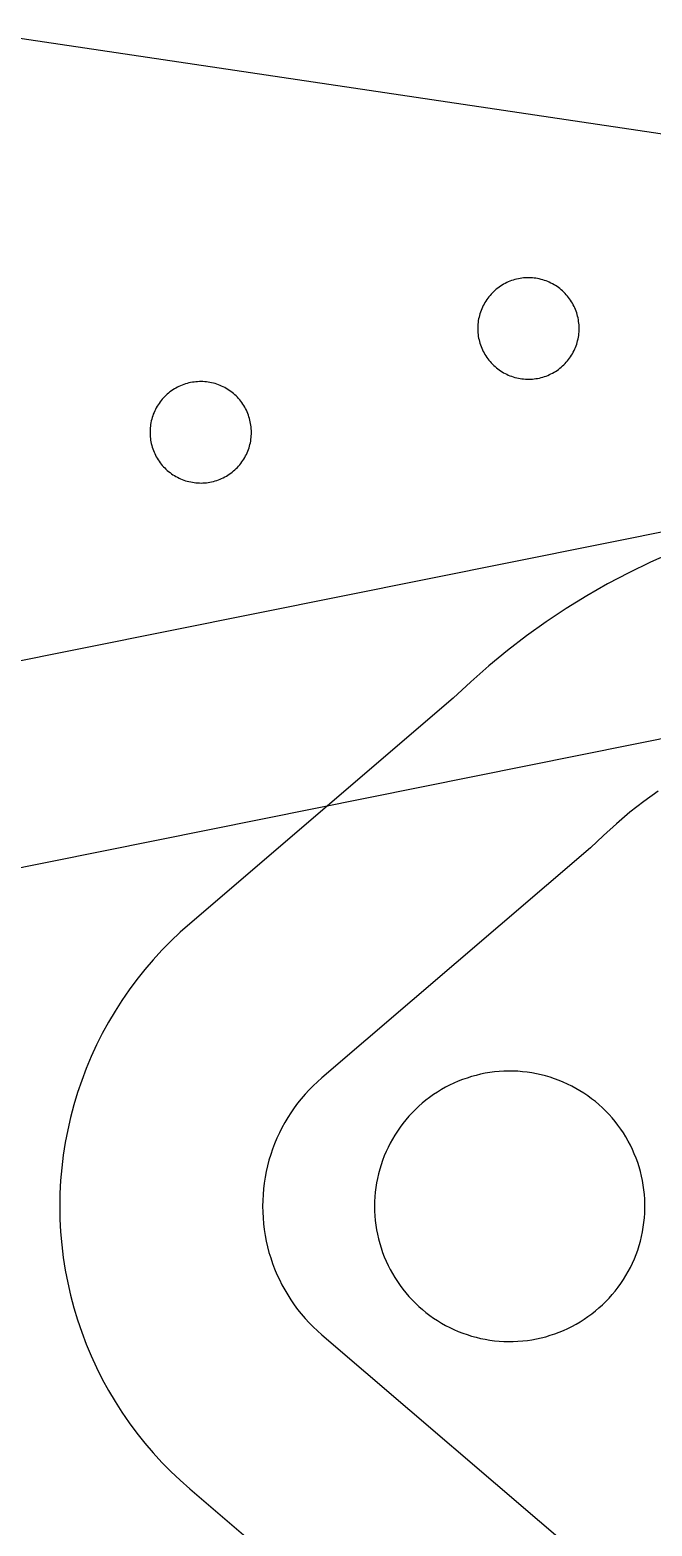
# Model space of a CAD drawing. Header units: millimetres. Extents: x 586 to 986, y -25 to 475.
# Drawn here: x 622.72 to 641.12, y 1.6 to 45.85 of the extents above; entities that cross this region are included whole.
import ezdxf

# ---------------------------------------------------------------- set-up
doc = ezdxf.new("R2010")
doc.units = ezdxf.units.MM
doc.header["$MEASUREMENT"] = 0
doc.layers.add('auxiliares', color=4, linetype='Continuous', true_color=0x00ffff)
doc.layers.add('corte', color=1, linetype='Continuous', true_color=0xff0000)

msp = doc.modelspace()

# ---------------------------------------------------------------- linework, layer by layer
at = {"layer": 'auxiliares'}
for p, q in [((641.08, 30.106), (640.438, 29.796)), ((641.731, 30.395), (641.08, 30.106)), ((640.438, 29.796), (639.808, 29.464)), ((639.808, 29.464), (639.189, 29.11)), ((639.189, 29.11), (638.583, 28.736)), ((637.99, 28.342), (637.41, 27.927)), ((638.583, 28.736), (637.99, 28.342)), ((637.41, 27.927), (636.845, 27.493)), ((636.845, 27.493), (636.295, 27.041)), ((636.295, 27.041), (635.76, 26.57)), ((635.76, 26.57), (635.242, 26.081)), ((619.192, 20.421), (646.632, 25.941)), ((635.242, 26.081), (627.449, 19.411)), ((627.165, 19.159), (626.89, 18.898)), ((627.449, 19.411), (627.165, 19.159)), ((626.624, 18.627), (626.367, 18.347)), ((626.89, 18.898), (626.624, 18.627)), ((626.367, 18.347), (626.12, 18.059)), ((625.884, 17.762), (625.657, 17.457)), ((626.12, 18.059), (625.884, 17.762)), ((625.657, 17.457), (625.442, 17.145)), ((625.237, 16.825), (625.044, 16.498)), ((625.442, 17.145), (625.237, 16.825)), ((625.044, 16.498), (624.861, 16.165)), ((624.861, 16.165), (624.691, 15.826)), ((624.691, 15.826), (624.532, 15.481)), ((624.385, 15.131), (624.251, 14.776)), ((624.532, 15.481), (624.385, 15.131)), ((624.251, 14.776), (624.128, 14.417)), ((624.128, 14.417), (624.018, 14.053)), ((624.018, 14.053), (623.921, 13.686)), ((623.837, 13.316), (623.765, 12.943)), ((623.921, 13.686), (623.837, 13.316)), ((623.765, 12.943), (623.706, 12.568)), ((623.706, 12.568), (623.661, 12.191)), ((623.661, 12.191), (623.628, 11.813)), ((623.628, 11.813), (623.608, 11.434)), ((623.608, 11.434), (623.602, 11.054)), ((623.602, 11.054), (623.608, 10.674)), ((623.608, 10.674), (623.628, 10.295)), ((623.628, 10.295), (623.661, 9.917)), ((623.661, 9.917), (623.706, 9.54)), ((623.706, 9.54), (623.765, 9.165)), ((623.765, 9.165), (623.837, 8.792)), ((623.837, 8.792), (623.921, 8.422)), ((623.921, 8.422), (624.018, 8.055)), ((624.018, 8.055), (624.128, 7.692)), ((624.128, 7.692), (624.251, 7.332)), ((624.251, 7.332), (624.385, 6.977)), ((624.385, 6.977), (624.532, 6.627)), ((624.532, 6.627), (624.691, 6.282)), ((624.691, 6.282), (624.861, 5.943)), ((624.861, 5.943), (625.044, 5.61)), ((625.044, 5.61), (625.237, 5.283)), ((625.237, 5.283), (625.442, 4.963)), ((625.442, 4.963), (625.657, 4.651)), ((625.657, 4.651), (625.884, 4.346)), ((625.884, 4.346), (626.12, 4.049)), ((626.12, 4.049), (626.367, 3.761)), ((626.367, 3.761), (626.624, 3.481)), ((626.624, 3.481), (626.89, 3.21)), ((626.89, 3.21), (627.165, 2.949)), ((627.165, 2.949), (627.449, 2.697)), ((627.449, 2.697), (635.242, -3.972))]:
    msp.add_line(p, q, dxfattribs=at)
at = {"layer": 'corte', "linetype": 'Continuous', "lineweight": 25}
for p, q in [((645.693, 42.129), (620.697, 45.851)), ((637.27, 38.507), (637.218, 38.499)), ((637.321, 38.513), (637.27, 38.507)), ((637.373, 38.517), (637.321, 38.513)), ((637.425, 38.519), (637.373, 38.517)), ((637.477, 38.52), (637.425, 38.519)), ((637.53, 38.518), (637.477, 38.52)), ((637.582, 38.515), (637.53, 38.518)), ((637.633, 38.51), (637.582, 38.515)), ((637.685, 38.504), (637.633, 38.51)), ((637.736, 38.495), (637.685, 38.504)), ((636.399, 38.076), (636.363, 38.038)), ((636.437, 38.112), (636.399, 38.076)), ((636.475, 38.147), (636.437, 38.112)), ((636.515, 38.181), (636.475, 38.147)), ((636.556, 38.213), (636.515, 38.181)), ((636.598, 38.244), (636.556, 38.213)), ((636.641, 38.273), (636.598, 38.244)), ((636.685, 38.301), (636.641, 38.273)), ((636.73, 38.327), (636.685, 38.301)), ((636.775, 38.352), (636.73, 38.327)), ((636.822, 38.375), (636.775, 38.352)), ((636.869, 38.397), (636.822, 38.375)), ((636.918, 38.416), (636.869, 38.397)), ((636.966, 38.435), (636.918, 38.416)), ((637.016, 38.451), (636.966, 38.435)), ((637.066, 38.466), (637.016, 38.451)), ((637.116, 38.479), (637.066, 38.466)), ((637.167, 38.49), (637.116, 38.479)), ((637.218, 38.499), (637.167, 38.49)), ((637.787, 38.485), (637.736, 38.495)), ((637.838, 38.473), (637.787, 38.485)), ((637.888, 38.459), (637.838, 38.473)), ((637.938, 38.443), (637.888, 38.459)), ((637.987, 38.426), (637.938, 38.443)), ((638.036, 38.407), (637.987, 38.426)), ((638.083, 38.386), (638.036, 38.407)), ((638.13, 38.364), (638.083, 38.386)), ((638.177, 38.34), (638.13, 38.364)), ((638.222, 38.315), (638.177, 38.34)), ((638.267, 38.288), (638.222, 38.315)), ((638.31, 38.259), (638.267, 38.288)), ((638.353, 38.229), (638.31, 38.259)), ((638.394, 38.198), (638.353, 38.229)), ((638.434, 38.165), (638.394, 38.198)), ((638.473, 38.13), (638.434, 38.165)), ((638.511, 38.095), (638.473, 38.13)), ((638.548, 38.058), (638.511, 38.095)), ((636.104, 37.65), (636.083, 37.602)), ((636.126, 37.697), (636.104, 37.65)), ((636.151, 37.743), (636.126, 37.697)), ((636.177, 37.788), (636.151, 37.743)), ((636.204, 37.832), (636.177, 37.788)), ((636.233, 37.876), (636.204, 37.832)), ((636.263, 37.918), (636.233, 37.876)), ((636.295, 37.959), (636.263, 37.918)), ((636.329, 37.999), (636.295, 37.959)), ((636.363, 38.038), (636.329, 37.999)), ((638.583, 38.019), (638.548, 38.058)), ((638.617, 37.98), (638.583, 38.019)), ((638.65, 37.939), (638.617, 37.98)), ((638.681, 37.898), (638.65, 37.939)), ((638.711, 37.855), (638.681, 37.898)), ((638.739, 37.811), (638.711, 37.855)), ((638.766, 37.766), (638.739, 37.811)), ((638.791, 37.721), (638.766, 37.766)), ((638.815, 37.674), (638.791, 37.721)), ((638.836, 37.627), (638.815, 37.674)), ((638.857, 37.579), (638.836, 37.627)), ((635.976, 37.201), (635.971, 37.149)), ((635.983, 37.253), (635.976, 37.201)), ((635.992, 37.304), (635.983, 37.253)), ((636.003, 37.355), (635.992, 37.304)), ((636.015, 37.405), (636.003, 37.355)), ((636.03, 37.456), (636.015, 37.405)), ((636.046, 37.505), (636.03, 37.456)), ((636.063, 37.554), (636.046, 37.505)), ((636.083, 37.602), (636.063, 37.554)), ((638.875, 37.531), (638.857, 37.579)), ((638.892, 37.481), (638.875, 37.531)), ((638.907, 37.432), (638.892, 37.481)), ((638.921, 37.381), (638.907, 37.432)), ((638.932, 37.33), (638.921, 37.381)), ((638.942, 37.279), (638.932, 37.33)), ((638.95, 37.228), (638.942, 37.279)), ((638.957, 37.176), (638.95, 37.228)), ((638.961, 37.124), (638.957, 37.176)), ((635.967, 37.097), (635.965, 37.045)), ((635.965, 37.045), (635.965, 36.993)), ((635.965, 36.993), (635.967, 36.941)), ((635.971, 37.149), (635.967, 37.097)), ((635.967, 36.941), (635.971, 36.889)), ((635.971, 36.889), (635.976, 36.838)), ((635.976, 36.838), (635.983, 36.786)), ((635.983, 36.786), (635.992, 36.735)), ((635.992, 36.735), (636.003, 36.684)), ((638.933, 36.71), (638.943, 36.761)), ((638.943, 36.761), (638.951, 36.813)), ((638.951, 36.813), (638.957, 36.864)), ((638.957, 36.864), (638.961, 36.916)), ((638.964, 37.072), (638.961, 37.124)), ((638.961, 36.916), (638.964, 36.968)), ((638.965, 37.02), (638.964, 37.072)), ((638.964, 36.968), (638.965, 37.02)), ((636.003, 36.684), (636.016, 36.633)), ((636.016, 36.633), (636.03, 36.583)), ((636.03, 36.583), (636.046, 36.534)), ((636.046, 36.534), (636.064, 36.485)), ((636.064, 36.485), (636.083, 36.436)), ((636.083, 36.436), (636.104, 36.389)), ((636.104, 36.389), (636.127, 36.342)), ((636.127, 36.342), (636.151, 36.296)), ((636.151, 36.296), (636.177, 36.251)), ((638.766, 36.274), (638.792, 36.32)), ((638.792, 36.32), (638.815, 36.366)), ((638.815, 36.366), (638.837, 36.413)), ((638.837, 36.413), (638.857, 36.461)), ((638.857, 36.461), (638.876, 36.51)), ((638.876, 36.51), (638.892, 36.559)), ((638.892, 36.559), (638.908, 36.609)), ((638.908, 36.609), (638.921, 36.659)), ((638.921, 36.659), (638.933, 36.71)), ((636.177, 36.251), (636.205, 36.206)), ((636.205, 36.206), (636.234, 36.163)), ((636.234, 36.163), (636.264, 36.121)), ((636.264, 36.121), (636.296, 36.08)), ((636.296, 36.08), (636.329, 36.04)), ((636.329, 36.04), (636.364, 36.001)), ((636.364, 36.001), (636.4, 35.963)), ((636.4, 35.963), (636.437, 35.927)), ((636.437, 35.927), (636.476, 35.892)), ((636.476, 35.892), (636.516, 35.858)), ((636.516, 35.858), (636.557, 35.826)), ((638.395, 35.843), (638.435, 35.876)), ((638.435, 35.876), (638.474, 35.91)), ((638.474, 35.91), (638.512, 35.946)), ((638.512, 35.946), (638.549, 35.983)), ((638.549, 35.983), (638.584, 36.021)), ((638.584, 36.021), (638.618, 36.06)), ((638.618, 36.06), (638.651, 36.101)), ((638.651, 36.101), (638.682, 36.143)), ((638.682, 36.143), (638.712, 36.186)), ((638.712, 36.186), (638.74, 36.229)), ((638.74, 36.229), (638.766, 36.274)), ((627.423, 35.408), (627.373, 35.395)), ((627.474, 35.419), (627.423, 35.408)), ((627.525, 35.429), (627.474, 35.419)), ((627.577, 35.436), (627.525, 35.429)), ((627.629, 35.442), (627.577, 35.436)), ((627.68, 35.446), (627.629, 35.442)), ((627.732, 35.449), (627.68, 35.446)), ((627.785, 35.449), (627.732, 35.449)), ((627.837, 35.448), (627.785, 35.449)), ((627.889, 35.445), (627.837, 35.448)), ((627.94, 35.44), (627.889, 35.445)), ((627.992, 35.433), (627.94, 35.44)), ((628.043, 35.424), (627.992, 35.433)), ((628.094, 35.414), (628.043, 35.424)), ((628.145, 35.402), (628.094, 35.414)), ((636.557, 35.826), (636.598, 35.795)), ((636.598, 35.795), (636.642, 35.766)), ((636.642, 35.766), (636.686, 35.738)), ((636.686, 35.738), (636.73, 35.712)), ((636.73, 35.712), (636.776, 35.687)), ((636.776, 35.687), (636.823, 35.664)), ((636.823, 35.664), (636.87, 35.643)), ((636.87, 35.643), (636.919, 35.623)), ((636.919, 35.623), (636.967, 35.605)), ((636.967, 35.605), (637.017, 35.588)), ((637.017, 35.588), (637.067, 35.574)), ((637.067, 35.574), (637.117, 35.561)), ((637.117, 35.561), (637.168, 35.55)), ((637.168, 35.55), (637.219, 35.54)), ((637.219, 35.54), (637.271, 35.532)), ((637.271, 35.532), (637.322, 35.527)), ((637.322, 35.527), (637.374, 35.523)), ((637.374, 35.523), (637.426, 35.52)), ((637.426, 35.52), (637.478, 35.52)), ((637.478, 35.52), (637.531, 35.521)), ((637.531, 35.521), (637.582, 35.524)), ((637.582, 35.524), (637.634, 35.529)), ((637.634, 35.529), (637.686, 35.536)), ((637.686, 35.536), (637.737, 35.545)), ((637.737, 35.545), (637.788, 35.555)), ((637.788, 35.555), (637.839, 35.567)), ((637.839, 35.567), (637.889, 35.581)), ((637.889, 35.581), (637.939, 35.597)), ((637.939, 35.597), (637.988, 35.614)), ((637.988, 35.614), (638.036, 35.633)), ((638.036, 35.633), (638.084, 35.654)), ((638.084, 35.654), (638.131, 35.676)), ((638.131, 35.676), (638.178, 35.7)), ((638.178, 35.7), (638.223, 35.725)), ((638.223, 35.725), (638.267, 35.752)), ((638.267, 35.752), (638.311, 35.781)), ((638.311, 35.781), (638.353, 35.811)), ((638.353, 35.811), (638.395, 35.843)), ((626.67, 34.967), (626.636, 34.928)), ((626.706, 35.005), (626.67, 34.967)), ((626.744, 35.041), (626.706, 35.005)), ((626.782, 35.076), (626.744, 35.041)), ((626.822, 35.11), (626.782, 35.076)), ((626.863, 35.142), (626.822, 35.11)), ((626.905, 35.173), (626.863, 35.142)), ((626.948, 35.202), (626.905, 35.173)), ((626.992, 35.23), (626.948, 35.202)), ((627.037, 35.257), (626.992, 35.23)), ((627.082, 35.281), (627.037, 35.257)), ((627.129, 35.304), (627.082, 35.281)), ((627.177, 35.326), (627.129, 35.304)), ((627.225, 35.346), (627.177, 35.326)), ((627.273, 35.364), (627.225, 35.346)), ((627.323, 35.38), (627.273, 35.364)), ((627.373, 35.395), (627.323, 35.38)), ((628.195, 35.388), (628.145, 35.402)), ((628.245, 35.373), (628.195, 35.388)), ((628.294, 35.355), (628.245, 35.373)), ((628.343, 35.336), (628.294, 35.355)), ((628.39, 35.316), (628.343, 35.336)), ((628.437, 35.294), (628.39, 35.316)), ((628.484, 35.27), (628.437, 35.294)), ((628.529, 35.244), (628.484, 35.27)), ((628.574, 35.217), (628.529, 35.244)), ((628.617, 35.188), (628.574, 35.217)), ((628.66, 35.158), (628.617, 35.188)), ((628.701, 35.127), (628.66, 35.158)), ((628.741, 35.094), (628.701, 35.127)), ((628.78, 35.06), (628.741, 35.094)), ((628.818, 35.024), (628.78, 35.06)), ((628.855, 34.987), (628.818, 35.024)), ((628.89, 34.949), (628.855, 34.987)), ((626.39, 34.532), (626.37, 34.483)), ((626.411, 34.579), (626.39, 34.532)), ((626.433, 34.626), (626.411, 34.579)), ((626.458, 34.672), (626.433, 34.626)), ((626.484, 34.717), (626.458, 34.672)), ((626.511, 34.762), (626.484, 34.717)), ((626.54, 34.805), (626.511, 34.762)), ((626.571, 34.847), (626.54, 34.805)), ((626.602, 34.888), (626.571, 34.847)), ((626.636, 34.928), (626.602, 34.888)), ((628.924, 34.909), (628.89, 34.949)), ((628.957, 34.869), (628.924, 34.909)), ((628.988, 34.827), (628.957, 34.869)), ((629.018, 34.784), (628.988, 34.827)), ((629.046, 34.741), (629.018, 34.784)), ((629.073, 34.696), (629.046, 34.741)), ((629.098, 34.65), (629.073, 34.696)), ((629.122, 34.604), (629.098, 34.65)), ((629.144, 34.557), (629.122, 34.604)), ((629.164, 34.509), (629.144, 34.557)), ((626.278, 34.079), (626.274, 34.027)), ((626.283, 34.131), (626.278, 34.079)), ((626.29, 34.182), (626.283, 34.131)), ((626.299, 34.233), (626.29, 34.182)), ((626.31, 34.284), (626.299, 34.233)), ((626.322, 34.335), (626.31, 34.284)), ((626.337, 34.385), (626.322, 34.335)), ((626.353, 34.434), (626.337, 34.385)), ((626.37, 34.483), (626.353, 34.434)), ((629.182, 34.46), (629.164, 34.509)), ((629.199, 34.411), (629.182, 34.46)), ((629.214, 34.361), (629.199, 34.411)), ((629.228, 34.311), (629.214, 34.361)), ((629.239, 34.26), (629.228, 34.311)), ((629.249, 34.209), (629.239, 34.26)), ((629.257, 34.157), (629.249, 34.209)), ((629.264, 34.106), (629.257, 34.157)), ((629.268, 34.054), (629.264, 34.106)), ((626.274, 34.027), (626.272, 33.975)), ((626.272, 33.975), (626.272, 33.923)), ((626.272, 33.923), (626.274, 33.871)), ((626.274, 33.871), (626.278, 33.819)), ((626.278, 33.819), (626.283, 33.767)), ((626.283, 33.767), (626.29, 33.715)), ((626.29, 33.715), (626.299, 33.664)), ((626.299, 33.664), (626.31, 33.613)), ((629.228, 33.589), (629.24, 33.64)), ((629.24, 33.64), (629.25, 33.691)), ((629.25, 33.691), (629.258, 33.742)), ((629.258, 33.742), (629.264, 33.794)), ((629.264, 33.794), (629.268, 33.846)), ((629.271, 34.002), (629.268, 34.054)), ((629.268, 33.846), (629.271, 33.898)), ((629.272, 33.95), (629.271, 34.002)), ((629.271, 33.898), (629.272, 33.95)), ((626.31, 33.613), (626.323, 33.563)), ((626.323, 33.563), (626.337, 33.513)), ((626.337, 33.513), (626.353, 33.463)), ((626.353, 33.463), (626.371, 33.414)), ((626.371, 33.414), (626.39, 33.366)), ((626.39, 33.366), (626.411, 33.318)), ((626.411, 33.318), (626.434, 33.271)), ((626.434, 33.271), (626.458, 33.225)), ((626.458, 33.225), (626.484, 33.18)), ((629.047, 33.159), (629.073, 33.203)), ((629.073, 33.203), (629.099, 33.249)), ((629.099, 33.249), (629.122, 33.295)), ((629.122, 33.295), (629.144, 33.343)), ((629.144, 33.343), (629.164, 33.391)), ((629.164, 33.391), (629.183, 33.439)), ((629.183, 33.439), (629.2, 33.489)), ((629.2, 33.489), (629.215, 33.538)), ((629.215, 33.538), (629.228, 33.589)), ((626.484, 33.18), (626.512, 33.136)), ((626.512, 33.136), (626.541, 33.093)), ((626.541, 33.093), (626.571, 33.05)), ((626.571, 33.05), (626.603, 33.009)), ((626.603, 33.009), (626.636, 32.969)), ((626.636, 32.969), (626.671, 32.93)), ((626.671, 32.93), (626.707, 32.893)), ((626.707, 32.893), (626.744, 32.856)), ((626.744, 32.856), (626.783, 32.821)), ((626.783, 32.821), (626.823, 32.788)), ((626.823, 32.788), (626.864, 32.756)), ((626.864, 32.756), (626.906, 32.725)), ((628.66, 32.741), (628.702, 32.772)), ((628.702, 32.772), (628.742, 32.805)), ((628.742, 32.805), (628.781, 32.839)), ((628.781, 32.839), (628.819, 32.875)), ((628.819, 32.875), (628.856, 32.912)), ((628.856, 32.912), (628.891, 32.95)), ((628.891, 32.95), (628.925, 32.99)), ((628.925, 32.99), (628.958, 33.03)), ((628.958, 33.03), (628.989, 33.072)), ((628.989, 33.072), (629.019, 33.115)), ((629.019, 33.115), (629.047, 33.159)), ((626.906, 32.725), (626.949, 32.695)), ((626.949, 32.695), (626.993, 32.668)), ((626.993, 32.668), (627.038, 32.641)), ((627.038, 32.641), (627.083, 32.617)), ((627.083, 32.617), (627.13, 32.594)), ((627.13, 32.594), (627.177, 32.572)), ((627.177, 32.572), (627.226, 32.552)), ((627.226, 32.552), (627.274, 32.534)), ((627.274, 32.534), (627.324, 32.518)), ((627.324, 32.518), (627.374, 32.503)), ((627.374, 32.503), (627.424, 32.49)), ((627.424, 32.49), (627.475, 32.479)), ((627.475, 32.479), (627.526, 32.469)), ((627.526, 32.469), (627.578, 32.462)), ((627.578, 32.462), (627.63, 32.456)), ((627.63, 32.456), (627.681, 32.452)), ((627.681, 32.452), (627.733, 32.45)), ((627.733, 32.45), (627.785, 32.449)), ((627.785, 32.449), (627.838, 32.451)), ((627.838, 32.451), (627.89, 32.454)), ((627.89, 32.454), (627.941, 32.459)), ((627.941, 32.459), (627.993, 32.466)), ((627.993, 32.466), (628.044, 32.474)), ((628.044, 32.474), (628.095, 32.484)), ((628.095, 32.484), (628.146, 32.497)), ((628.146, 32.497), (628.196, 32.51)), ((628.196, 32.51), (628.246, 32.526)), ((628.246, 32.526), (628.295, 32.543)), ((628.295, 32.543), (628.343, 32.562)), ((628.343, 32.562), (628.391, 32.583)), ((628.391, 32.583), (628.438, 32.605)), ((628.438, 32.605), (628.485, 32.629)), ((628.485, 32.629), (628.53, 32.655)), ((628.53, 32.655), (628.574, 32.682)), ((628.574, 32.682), (628.618, 32.71)), ((628.618, 32.71), (628.66, 32.741)), ((618.009, 26.303), (645.449, 31.823)), ((640.879, 23.029), (640.468, 22.708)), ((641.301, 23.336), (640.879, 23.029)), ((640.468, 22.708), (640.068, 22.372)), ((640.068, 22.372), (639.681, 22.023)), ((639.681, 22.023), (639.305, 21.661)), ((639.305, 21.661), (631.351, 14.853)), ((636.737, 15.05), (636.599, 15.042)), ((636.876, 15.054), (636.737, 15.05)), ((637.015, 15.053), (636.876, 15.054)), ((637.154, 15.047), (637.015, 15.053)), ((637.292, 15.036), (637.154, 15.047)), ((631.096, 14.619), (630.975, 14.496)), ((631.222, 14.738), (631.096, 14.619)), ((631.351, 14.853), (631.222, 14.738)), ((635.135, 14.638), (635.012, 14.574)), ((635.261, 14.697), (635.135, 14.638)), ((635.388, 14.752), (635.261, 14.697)), ((635.517, 14.803), (635.388, 14.752)), ((635.648, 14.849), (635.517, 14.803)), ((635.781, 14.891), (635.648, 14.849)), ((635.915, 14.928), (635.781, 14.891)), ((636.05, 14.96), (635.915, 14.928)), ((636.186, 14.988), (636.05, 14.96)), ((636.323, 15.01), (636.186, 14.988)), ((636.46, 15.028), (636.323, 15.01)), ((636.599, 15.042), (636.46, 15.028)), ((637.43, 15.02), (637.292, 15.036)), ((637.567, 15), (637.43, 15.02)), ((637.704, 14.975), (637.567, 15)), ((637.839, 14.945), (637.704, 14.975)), ((637.974, 14.911), (637.839, 14.945)), ((638.107, 14.871), (637.974, 14.911)), ((638.239, 14.828), (638.107, 14.871)), ((638.369, 14.779), (638.239, 14.828)), ((638.497, 14.726), (638.369, 14.779)), ((638.624, 14.669), (638.497, 14.726)), ((638.748, 14.608), (638.624, 14.669)), ((638.871, 14.542), (638.748, 14.608)), ((630.747, 14.238), (630.639, 14.103)), ((630.859, 14.369), (630.747, 14.238)), ((630.975, 14.496), (630.859, 14.369)), ((634.433, 14.193), (634.325, 14.105)), ((634.543, 14.277), (634.433, 14.193)), ((634.656, 14.357), (634.543, 14.277)), ((634.772, 14.434), (634.656, 14.357)), ((634.891, 14.506), (634.772, 14.434)), ((635.012, 14.574), (634.891, 14.506)), ((638.99, 14.472), (638.871, 14.542)), ((639.108, 14.397), (638.99, 14.472)), ((639.223, 14.319), (639.108, 14.397)), ((639.334, 14.237), (639.223, 14.319)), ((639.444, 14.151), (639.334, 14.237)), ((630.438, 13.823), (630.345, 13.677)), ((630.536, 13.965), (630.438, 13.823)), ((630.639, 14.103), (630.536, 13.965)), ((634.022, 13.819), (633.928, 13.718)), ((634.12, 13.918), (634.022, 13.819)), ((634.221, 14.013), (634.12, 13.918)), ((634.325, 14.105), (634.221, 14.013)), ((639.549, 14.061), (639.444, 14.151)), ((639.652, 13.968), (639.549, 14.061)), ((639.752, 13.871), (639.652, 13.968)), ((639.848, 13.771), (639.752, 13.871)), ((639.94, 13.667), (639.848, 13.771)), ((630.174, 13.377), (630.097, 13.223)), ((630.257, 13.529), (630.174, 13.377)), ((630.345, 13.677), (630.257, 13.529)), ((633.588, 13.279), (633.513, 13.162)), ((633.667, 13.393), (633.588, 13.279)), ((633.75, 13.504), (633.667, 13.393)), ((633.837, 13.612), (633.75, 13.504)), ((633.928, 13.718), (633.837, 13.612)), ((640.029, 13.561), (639.94, 13.667)), ((640.114, 13.451), (640.029, 13.561)), ((640.196, 13.338), (640.114, 13.451)), ((640.273, 13.223), (640.196, 13.338)), ((629.958, 12.907), (629.897, 12.746)), ((630.025, 13.066), (629.958, 12.907)), ((630.097, 13.223), (630.025, 13.066)), ((633.375, 12.921), (633.312, 12.797)), ((633.441, 13.043), (633.375, 12.921)), ((633.513, 13.162), (633.441, 13.043)), ((640.346, 13.105), (640.273, 13.223)), ((640.415, 12.985), (640.346, 13.105)), ((640.48, 12.862), (640.415, 12.985)), ((640.541, 12.737), (640.48, 12.862)), ((629.791, 12.417), (629.747, 12.25)), ((629.841, 12.582), (629.791, 12.417)), ((629.897, 12.746), (629.841, 12.582)), ((633.15, 12.414), (633.105, 12.282)), ((633.2, 12.543), (633.15, 12.414)), ((633.254, 12.671), (633.2, 12.543)), ((633.312, 12.797), (633.254, 12.671)), ((640.597, 12.61), (640.541, 12.737)), ((640.649, 12.481), (640.597, 12.61)), ((640.696, 12.351), (640.649, 12.481)), ((629.709, 12.082), (629.676, 11.913)), ((629.747, 12.25), (629.709, 12.082)), ((633.029, 12.015), (632.998, 11.88)), ((633.065, 12.149), (633.029, 12.015)), ((633.105, 12.282), (633.065, 12.149)), ((640.739, 12.219), (640.696, 12.351)), ((640.777, 12.085), (640.739, 12.219)), ((640.81, 11.95), (640.777, 12.085)), ((640.839, 11.814), (640.81, 11.95)), ((629.629, 11.571), (629.614, 11.399)), ((629.649, 11.742), (629.629, 11.571)), ((629.676, 11.913), (629.649, 11.742)), ((632.95, 11.606), (632.934, 11.469)), ((632.972, 11.744), (632.95, 11.606)), ((632.998, 11.88), (632.972, 11.744)), ((640.863, 11.678), (640.839, 11.814)), ((640.882, 11.54), (640.863, 11.678)), ((640.897, 11.402), (640.882, 11.54)), ((629.605, 11.227), (629.602, 11.054)), ((629.614, 11.399), (629.605, 11.227)), ((632.914, 11.192), (632.912, 11.053)), ((632.922, 11.33), (632.914, 11.192)), ((632.934, 11.469), (632.922, 11.33)), ((640.907, 11.264), (640.897, 11.402)), ((640.911, 11.125), (640.907, 11.264)), ((640.911, 10.986), (640.911, 11.125)), ((629.602, 11.054), (629.605, 10.881)), ((629.605, 10.881), (629.614, 10.709)), ((629.614, 10.709), (629.629, 10.537)), ((632.912, 11.053), (632.914, 10.914)), ((632.914, 10.914), (632.922, 10.775)), ((632.922, 10.775), (632.934, 10.637)), ((632.934, 10.637), (632.951, 10.499)), ((640.883, 10.571), (640.897, 10.709)), ((640.897, 10.709), (640.907, 10.847)), ((640.907, 10.847), (640.911, 10.986)), ((629.629, 10.537), (629.649, 10.366)), ((629.649, 10.366), (629.676, 10.195)), ((629.676, 10.195), (629.709, 10.026)), ((632.951, 10.499), (632.972, 10.362)), ((632.972, 10.362), (632.999, 10.226)), ((632.999, 10.226), (633.03, 10.09)), ((640.811, 10.16), (640.84, 10.296)), ((640.84, 10.296), (640.863, 10.433)), ((640.863, 10.433), (640.883, 10.571)), ((629.709, 10.026), (629.747, 9.858)), ((629.747, 9.858), (629.791, 9.691)), ((633.03, 10.09), (633.066, 9.956)), ((633.066, 9.956), (633.106, 9.823)), ((633.106, 9.823), (633.151, 9.692)), ((640.65, 9.629), (640.697, 9.76)), ((640.697, 9.76), (640.74, 9.892)), ((640.74, 9.892), (640.778, 10.026)), ((640.778, 10.026), (640.811, 10.16)), ((629.791, 9.691), (629.841, 9.526)), ((629.841, 9.526), (629.897, 9.362)), ((629.897, 9.362), (629.958, 9.201)), ((633.151, 9.692), (633.201, 9.562)), ((633.201, 9.562), (633.255, 9.434)), ((633.255, 9.434), (633.313, 9.308)), ((633.313, 9.308), (633.376, 9.185)), ((640.481, 9.249), (640.542, 9.374)), ((640.542, 9.374), (640.598, 9.501)), ((640.598, 9.501), (640.65, 9.629)), ((629.958, 9.201), (630.025, 9.042)), ((630.025, 9.042), (630.097, 8.885)), ((630.097, 8.885), (630.174, 8.731)), ((633.376, 9.185), (633.443, 9.063)), ((633.443, 9.063), (633.514, 8.944)), ((633.514, 8.944), (633.589, 8.827)), ((640.197, 8.772), (640.274, 8.887)), ((640.274, 8.887), (640.347, 9.005)), ((640.347, 9.005), (640.417, 9.126)), ((640.417, 9.126), (640.481, 9.249)), ((630.174, 8.731), (630.257, 8.579)), ((630.257, 8.579), (630.345, 8.431)), ((630.345, 8.431), (630.438, 8.286)), ((633.589, 8.827), (633.669, 8.713)), ((633.669, 8.713), (633.752, 8.602)), ((633.752, 8.602), (633.839, 8.494)), ((633.839, 8.494), (633.929, 8.389)), ((639.85, 8.339), (639.942, 8.443)), ((639.942, 8.443), (640.031, 8.549)), ((640.031, 8.549), (640.116, 8.659)), ((640.116, 8.659), (640.197, 8.772)), ((630.438, 8.286), (630.536, 8.144)), ((630.536, 8.144), (630.639, 8.005)), ((630.639, 8.005), (630.747, 7.87)), ((633.929, 8.389), (634.024, 8.287)), ((634.024, 8.287), (634.122, 8.188)), ((634.122, 8.188), (634.223, 8.093)), ((634.223, 8.093), (634.327, 8.001)), ((634.327, 8.001), (634.435, 7.914)), ((639.446, 7.959), (639.551, 8.049)), ((639.551, 8.049), (639.654, 8.142)), ((639.654, 8.142), (639.754, 8.239)), ((639.754, 8.239), (639.85, 8.339)), ((630.747, 7.87), (630.859, 7.739)), ((630.859, 7.739), (630.975, 7.612)), ((630.975, 7.612), (631.096, 7.489)), ((634.435, 7.914), (634.545, 7.829)), ((634.545, 7.829), (634.658, 7.749)), ((634.658, 7.749), (634.774, 7.673)), ((634.774, 7.673), (634.893, 7.601)), ((634.893, 7.601), (635.014, 7.533)), ((635.014, 7.533), (635.138, 7.469)), ((638.751, 7.502), (638.873, 7.568)), ((638.873, 7.568), (638.993, 7.638)), ((638.993, 7.638), (639.11, 7.712)), ((639.11, 7.712), (639.225, 7.79)), ((639.225, 7.79), (639.337, 7.873)), ((639.337, 7.873), (639.446, 7.959)), ((631.096, 7.489), (631.222, 7.37)), ((631.222, 7.37), (631.351, 7.255)), ((631.351, 7.255), (639.305, 0.447)), ((635.138, 7.469), (635.263, 7.41)), ((635.263, 7.41), (635.391, 7.355)), ((635.391, 7.355), (635.52, 7.304)), ((635.52, 7.304), (635.651, 7.258)), ((635.651, 7.258), (635.783, 7.217)), ((635.783, 7.217), (635.917, 7.18)), ((635.917, 7.18), (636.052, 7.148)), ((636.052, 7.148), (636.188, 7.12)), ((636.188, 7.12), (636.325, 7.097)), ((636.325, 7.097), (636.463, 7.079)), ((637.295, 7.072), (637.433, 7.088)), ((637.433, 7.088), (637.57, 7.109)), ((637.57, 7.109), (637.706, 7.134)), ((637.706, 7.134), (637.842, 7.164)), ((637.842, 7.164), (637.976, 7.198)), ((637.976, 7.198), (638.11, 7.238)), ((638.11, 7.238), (638.241, 7.281)), ((638.241, 7.281), (638.372, 7.33)), ((638.372, 7.33), (638.5, 7.383)), ((638.5, 7.383), (638.626, 7.44)), ((638.626, 7.44), (638.751, 7.502)), ((636.463, 7.079), (636.601, 7.066)), ((636.601, 7.066), (636.74, 7.058)), ((636.74, 7.058), (636.879, 7.054)), ((636.879, 7.054), (637.017, 7.055)), ((637.017, 7.055), (637.156, 7.062)), ((637.156, 7.062), (637.295, 7.072))]:
    msp.add_line(p, q, dxfattribs=at)

doc.saveas('drawing.dxf')
